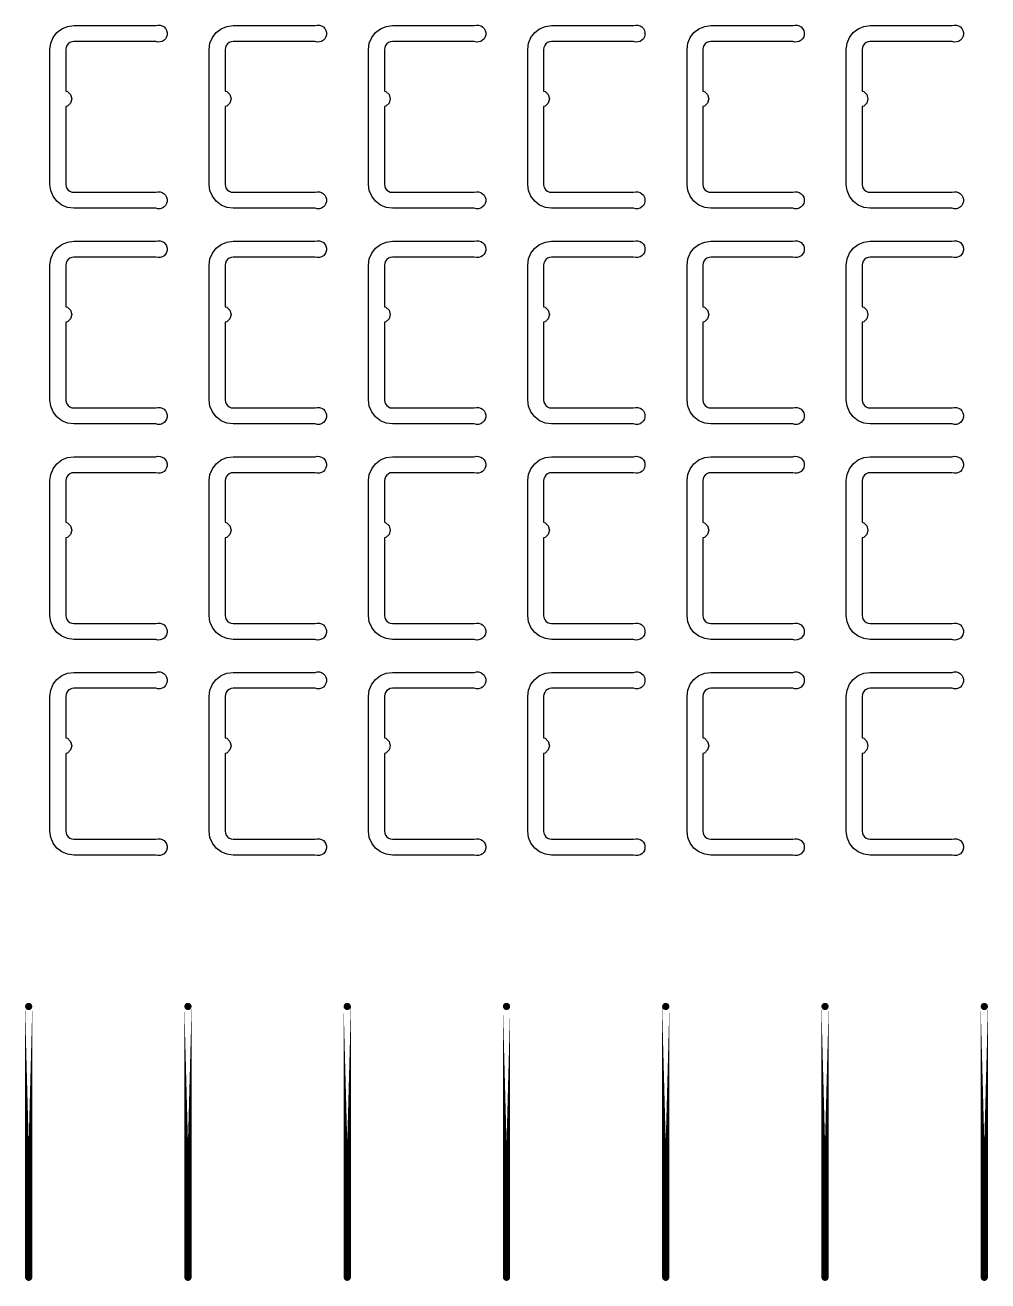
# Model space of a CAD drawing. Extents: x 11 to 212, y 11 to 212.
# Drawn here: x 132.34 to 143, y 46.96 to 60.87 of the extents above; entities that cross this region are included whole.
import ezdxf

# ---------------------------------------------------------------- set-up
doc = ezdxf.new("R2010")
doc.units = 0
doc.layers.get('0').update_dxf_attribs({"linetype": 'continuous'})
doc.layers.add('L4', color=7, linetype='continuous')

# ---------------------------------------------------------------- blocks, each defined once
blk = doc.blocks.new('cutlineendpoint')
at = {"const_width": 0.04}
blk.add_lwpolyline([(-0.02, 0, 1), (0.02, 0, 1)], format="xyb", close=True, dxfattribs=at)

msp = doc.modelspace()

# ---------------------------------------------------------------- linework, layer by layer
at = {"layer": 'L4'}
for points in [[(133.785, 59.018), (133.808, 59.023), (133.832, 59.022), (133.856, 59.016), (133.876, 59.003), (133.893, 58.986), (133.905, 58.965), (133.911, 58.941), (133.911, 58.917), (133.905, 58.894), (133.893, 58.873), (133.876, 58.856), (133.856, 58.843), (133.832, 58.836), (133.808, 58.836), (133.785, 58.841), (132.876, 58.841), (132.808, 58.85), (132.744, 58.877), (132.689, 58.919), (132.647, 58.974), (132.621, 59.037), (132.612, 59.106), (132.612, 60.6), (132.621, 60.669), (132.647, 60.732), (132.689, 60.787), (132.744, 60.829), (132.808, 60.856), (132.876, 60.865), (133.785, 60.865), (133.808, 60.87), (133.832, 60.869), (133.856, 60.863), (133.876, 60.85), (133.893, 60.833), (133.905, 60.812), (133.911, 60.789), (133.911, 60.764), (133.905, 60.741), (133.893, 60.72), (133.876, 60.703), (133.856, 60.69), (133.832, 60.684), (133.808, 60.683), (133.785, 60.688), (132.876, 60.688), (132.854, 60.685), (132.832, 60.676), (132.814, 60.662), (132.8, 60.644), (132.791, 60.623), (132.788, 60.6), (132.788, 60.139), (132.806, 60.134), (132.84, 60.1), (132.853, 60.053), (132.84, 60.006), (132.806, 59.971), (132.788, 59.967), (132.788, 59.106), (132.791, 59.083), (132.8, 59.062), (132.814, 59.043), (132.832, 59.029), (132.854, 59.021), (132.876, 59.018)], [(135.55, 59.018), (135.573, 59.023), (135.597, 59.022), (135.62, 59.016), (135.641, 59.003), (135.658, 58.986), (135.67, 58.965), (135.676, 58.941), (135.676, 58.917), (135.67, 58.894), (135.658, 58.873), (135.641, 58.856), (135.62, 58.843), (135.597, 58.836), (135.573, 58.836), (135.55, 58.841), (134.641, 58.841), (134.573, 58.85), (134.509, 58.877), (134.454, 58.919), (134.412, 58.974), (134.385, 59.037), (134.376, 59.106), (134.376, 60.6), (134.385, 60.669), (134.412, 60.732), (134.454, 60.787), (134.509, 60.829), (134.573, 60.856), (134.641, 60.865), (135.55, 60.865), (135.573, 60.87), (135.597, 60.869), (135.62, 60.863), (135.641, 60.85), (135.658, 60.833), (135.67, 60.812), (135.676, 60.789), (135.676, 60.764), (135.67, 60.741), (135.658, 60.72), (135.641, 60.703), (135.62, 60.69), (135.597, 60.684), (135.573, 60.683), (135.55, 60.688), (134.641, 60.688), (134.618, 60.685), (134.597, 60.676), (134.579, 60.662), (134.565, 60.644), (134.556, 60.623), (134.553, 60.6), (134.553, 60.139), (134.571, 60.134), (134.605, 60.1), (134.618, 60.053), (134.605, 60.006), (134.571, 59.971), (134.553, 59.967), (134.553, 59.106), (134.556, 59.083), (134.565, 59.062), (134.579, 59.043), (134.597, 59.029), (134.618, 59.021), (134.641, 59.018)], [(137.314, 59.018), (137.338, 59.023), (137.362, 59.022), (137.385, 59.016), (137.406, 59.003), (137.422, 58.986), (137.434, 58.965), (137.44, 58.941), (137.44, 58.917), (137.434, 58.894), (137.422, 58.873), (137.406, 58.856), (137.385, 58.843), (137.362, 58.836), (137.338, 58.836), (137.314, 58.841), (136.406, 58.841), (136.337, 58.85), (136.274, 58.877), (136.219, 58.919), (136.177, 58.974), (136.15, 59.037), (136.141, 59.106), (136.141, 60.6), (136.15, 60.669), (136.177, 60.732), (136.219, 60.787), (136.274, 60.829), (136.337, 60.856), (136.406, 60.865), (137.314, 60.865), (137.338, 60.87), (137.362, 60.869), (137.385, 60.863), (137.406, 60.85), (137.422, 60.833), (137.434, 60.812), (137.44, 60.789), (137.44, 60.764), (137.434, 60.741), (137.422, 60.72), (137.406, 60.703), (137.385, 60.69), (137.362, 60.684), (137.338, 60.683), (137.314, 60.688), (136.406, 60.688), (136.383, 60.685), (136.362, 60.676), (136.343, 60.662), (136.329, 60.644), (136.321, 60.623), (136.318, 60.6), (136.318, 60.139), (136.335, 60.134), (136.37, 60.1), (136.382, 60.053), (136.37, 60.006), (136.335, 59.971), (136.318, 59.967), (136.318, 59.106), (136.321, 59.083), (136.329, 59.062), (136.343, 59.043), (136.362, 59.029), (136.383, 59.021), (136.406, 59.018)], [(139.079, 59.018), (139.103, 59.023), (139.127, 59.022), (139.15, 59.016), (139.17, 59.003), (139.187, 58.986), (139.199, 58.965), (139.205, 58.941), (139.205, 58.917), (139.199, 58.894), (139.187, 58.873), (139.17, 58.856), (139.15, 58.843), (139.127, 58.836), (139.103, 58.836), (139.079, 58.841), (138.171, 58.841), (138.102, 58.85), (138.038, 58.877), (137.983, 58.919), (137.941, 58.974), (137.915, 59.037), (137.906, 59.106), (137.906, 60.6), (137.915, 60.669), (137.941, 60.732), (137.983, 60.787), (138.038, 60.829), (138.102, 60.856), (138.171, 60.865), (139.079, 60.865), (139.103, 60.87), (139.127, 60.869), (139.15, 60.863), (139.17, 60.85), (139.187, 60.833), (139.199, 60.812), (139.205, 60.789), (139.205, 60.764), (139.199, 60.741), (139.187, 60.72), (139.17, 60.703), (139.15, 60.69), (139.127, 60.684), (139.103, 60.683), (139.079, 60.688), (138.171, 60.688), (138.148, 60.685), (138.126, 60.676), (138.108, 60.662), (138.094, 60.644), (138.085, 60.623), (138.082, 60.6), (138.082, 60.139), (138.1, 60.134), (138.134, 60.1), (138.147, 60.053), (138.134, 60.006), (138.1, 59.971), (138.082, 59.967), (138.082, 59.106), (138.085, 59.083), (138.094, 59.062), (138.108, 59.043), (138.126, 59.029), (138.148, 59.021), (138.171, 59.018)], [(140.844, 59.018), (140.867, 59.023), (140.891, 59.022), (140.914, 59.016), (140.935, 59.003), (140.952, 58.986), (140.964, 58.965), (140.97, 58.941), (140.97, 58.917), (140.964, 58.894), (140.952, 58.873), (140.935, 58.856), (140.914, 58.843), (140.891, 58.836), (140.867, 58.836), (140.844, 58.841), (139.935, 58.841), (139.867, 58.85), (139.803, 58.877), (139.748, 58.919), (139.706, 58.974), (139.68, 59.037), (139.671, 59.106), (139.671, 60.6), (139.68, 60.669), (139.706, 60.732), (139.748, 60.787), (139.803, 60.829), (139.867, 60.856), (139.935, 60.865), (140.844, 60.865), (140.867, 60.87), (140.891, 60.869), (140.914, 60.863), (140.935, 60.85), (140.952, 60.833), (140.964, 60.812), (140.97, 60.789), (140.97, 60.764), (140.964, 60.741), (140.952, 60.72), (140.935, 60.703), (140.914, 60.69), (140.891, 60.684), (140.867, 60.683), (140.844, 60.688), (139.935, 60.688), (139.912, 60.685), (139.891, 60.676), (139.873, 60.662), (139.859, 60.644), (139.85, 60.623), (139.847, 60.6), (139.847, 60.139), (139.865, 60.134), (139.899, 60.1), (139.912, 60.053), (139.899, 60.006), (139.865, 59.971), (139.847, 59.967), (139.847, 59.106), (139.85, 59.083), (139.859, 59.062), (139.873, 59.043), (139.891, 59.029), (139.912, 59.021), (139.935, 59.018)], [(142.608, 59.018), (142.632, 59.023), (142.656, 59.022), (142.679, 59.016), (142.7, 59.003), (142.717, 58.986), (142.728, 58.965), (142.735, 58.941), (142.735, 58.917), (142.728, 58.894), (142.717, 58.873), (142.7, 58.856), (142.679, 58.843), (142.656, 58.836), (142.632, 58.836), (142.608, 58.841), (141.7, 58.841), (141.631, 58.85), (141.568, 58.877), (141.513, 58.919), (141.471, 58.974), (141.444, 59.037), (141.435, 59.106), (141.435, 60.6), (141.444, 60.669), (141.471, 60.732), (141.513, 60.787), (141.568, 60.829), (141.631, 60.856), (141.7, 60.865), (142.608, 60.865), (142.632, 60.87), (142.656, 60.869), (142.679, 60.863), (142.7, 60.85), (142.717, 60.833), (142.728, 60.812), (142.735, 60.789), (142.735, 60.764), (142.728, 60.741), (142.717, 60.72), (142.7, 60.703), (142.679, 60.69), (142.656, 60.684), (142.632, 60.683), (142.608, 60.688), (141.7, 60.688), (141.677, 60.685), (141.656, 60.676), (141.638, 60.662), (141.624, 60.644), (141.615, 60.623), (141.612, 60.6), (141.612, 60.139), (141.629, 60.134), (141.664, 60.1), (141.676, 60.053), (141.664, 60.006), (141.629, 59.971), (141.612, 59.967), (141.612, 59.106), (141.615, 59.083), (141.624, 59.062), (141.638, 59.043), (141.656, 59.029), (141.677, 59.021), (141.7, 59.018)], [(133.785, 56.629), (133.808, 56.635), (133.832, 56.634), (133.856, 56.627), (133.876, 56.615), (133.893, 56.598), (133.905, 56.577), (133.911, 56.553), (133.911, 56.529), (133.905, 56.506), (133.893, 56.485), (133.876, 56.468), (133.856, 56.455), (133.832, 56.448), (133.808, 56.448), (133.785, 56.453), (132.876, 56.453), (132.808, 56.462), (132.744, 56.488), (132.689, 56.53), (132.647, 56.585), (132.621, 56.649), (132.612, 56.718), (132.612, 58.212), (132.621, 58.28), (132.647, 58.344), (132.689, 58.399), (132.744, 58.441), (132.808, 58.467), (132.876, 58.476), (133.785, 58.476), (133.808, 58.482), (133.832, 58.481), (133.856, 58.474), (133.876, 58.462), (133.893, 58.445), (133.905, 58.424), (133.911, 58.4), (133.911, 58.376), (133.905, 58.353), (133.893, 58.332), (133.876, 58.315), (133.856, 58.302), (133.832, 58.295), (133.808, 58.295), (133.785, 58.3), (132.876, 58.3), (132.854, 58.297), (132.832, 58.288), (132.814, 58.274), (132.8, 58.256), (132.791, 58.235), (132.788, 58.212), (132.788, 57.751), (132.806, 57.746), (132.84, 57.712), (132.853, 57.665), (132.84, 57.618), (132.806, 57.583), (132.788, 57.578), (132.788, 56.718), (132.791, 56.695), (132.8, 56.674), (132.814, 56.655), (132.832, 56.641), (132.854, 56.632), (132.876, 56.629)], [(135.55, 56.629), (135.573, 56.635), (135.597, 56.634), (135.62, 56.627), (135.641, 56.615), (135.658, 56.598), (135.67, 56.577), (135.676, 56.553), (135.676, 56.529), (135.67, 56.506), (135.658, 56.485), (135.641, 56.468), (135.62, 56.455), (135.597, 56.448), (135.573, 56.448), (135.55, 56.453), (134.641, 56.453), (134.573, 56.462), (134.509, 56.488), (134.454, 56.53), (134.412, 56.585), (134.385, 56.649), (134.376, 56.718), (134.376, 58.212), (134.385, 58.28), (134.412, 58.344), (134.454, 58.399), (134.509, 58.441), (134.573, 58.467), (134.641, 58.476), (135.55, 58.476), (135.573, 58.482), (135.597, 58.481), (135.62, 58.474), (135.641, 58.462), (135.658, 58.445), (135.67, 58.424), (135.676, 58.4), (135.676, 58.376), (135.67, 58.353), (135.658, 58.332), (135.641, 58.315), (135.62, 58.302), (135.597, 58.295), (135.573, 58.295), (135.55, 58.3), (134.641, 58.3), (134.618, 58.297), (134.597, 58.288), (134.579, 58.274), (134.565, 58.256), (134.556, 58.235), (134.553, 58.212), (134.553, 57.751), (134.571, 57.746), (134.605, 57.712), (134.618, 57.665), (134.605, 57.618), (134.571, 57.583), (134.553, 57.578), (134.553, 56.718), (134.556, 56.695), (134.565, 56.674), (134.579, 56.655), (134.597, 56.641), (134.618, 56.632), (134.641, 56.629)], [(137.314, 56.629), (137.338, 56.635), (137.362, 56.634), (137.385, 56.627), (137.406, 56.615), (137.422, 56.598), (137.434, 56.577), (137.44, 56.553), (137.44, 56.529), (137.434, 56.506), (137.422, 56.485), (137.406, 56.468), (137.385, 56.455), (137.362, 56.448), (137.338, 56.448), (137.314, 56.453), (136.406, 56.453), (136.337, 56.462), (136.274, 56.488), (136.219, 56.53), (136.177, 56.585), (136.15, 56.649), (136.141, 56.718), (136.141, 58.212), (136.15, 58.28), (136.177, 58.344), (136.219, 58.399), (136.274, 58.441), (136.337, 58.467), (136.406, 58.476), (137.314, 58.476), (137.338, 58.482), (137.362, 58.481), (137.385, 58.474), (137.406, 58.462), (137.422, 58.445), (137.434, 58.424), (137.44, 58.4), (137.44, 58.376), (137.434, 58.353), (137.422, 58.332), (137.406, 58.315), (137.385, 58.302), (137.362, 58.295), (137.338, 58.295), (137.314, 58.3), (136.406, 58.3), (136.383, 58.297), (136.362, 58.288), (136.343, 58.274), (136.329, 58.256), (136.321, 58.235), (136.318, 58.212), (136.318, 57.751), (136.335, 57.746), (136.37, 57.712), (136.382, 57.665), (136.37, 57.618), (136.335, 57.583), (136.318, 57.578), (136.318, 56.718), (136.321, 56.695), (136.329, 56.674), (136.343, 56.655), (136.362, 56.641), (136.383, 56.632), (136.406, 56.629)], [(139.079, 56.629), (139.103, 56.635), (139.127, 56.634), (139.15, 56.627), (139.17, 56.615), (139.187, 56.598), (139.199, 56.577), (139.205, 56.553), (139.205, 56.529), (139.199, 56.506), (139.187, 56.485), (139.17, 56.468), (139.15, 56.455), (139.127, 56.448), (139.103, 56.448), (139.079, 56.453), (138.171, 56.453), (138.102, 56.462), (138.038, 56.488), (137.983, 56.53), (137.941, 56.585), (137.915, 56.649), (137.906, 56.718), (137.906, 58.212), (137.915, 58.28), (137.941, 58.344), (137.983, 58.399), (138.038, 58.441), (138.102, 58.467), (138.171, 58.476), (139.079, 58.476), (139.103, 58.482), (139.127, 58.481), (139.15, 58.474), (139.17, 58.462), (139.187, 58.445), (139.199, 58.424), (139.205, 58.4), (139.205, 58.376), (139.199, 58.353), (139.187, 58.332), (139.17, 58.315), (139.15, 58.302), (139.127, 58.295), (139.103, 58.295), (139.079, 58.3), (138.171, 58.3), (138.148, 58.297), (138.126, 58.288), (138.108, 58.274), (138.094, 58.256), (138.085, 58.235), (138.082, 58.212), (138.082, 57.751), (138.1, 57.746), (138.134, 57.712), (138.147, 57.665), (138.134, 57.618), (138.1, 57.583), (138.082, 57.578), (138.082, 56.718), (138.085, 56.695), (138.094, 56.674), (138.108, 56.655), (138.126, 56.641), (138.148, 56.632), (138.171, 56.629)], [(140.844, 56.629), (140.867, 56.635), (140.891, 56.634), (140.914, 56.627), (140.935, 56.615), (140.952, 56.598), (140.964, 56.577), (140.97, 56.553), (140.97, 56.529), (140.964, 56.506), (140.952, 56.485), (140.935, 56.468), (140.914, 56.455), (140.891, 56.448), (140.867, 56.448), (140.844, 56.453), (139.935, 56.453), (139.867, 56.462), (139.803, 56.488), (139.748, 56.53), (139.706, 56.585), (139.68, 56.649), (139.671, 56.718), (139.671, 58.212), (139.68, 58.28), (139.706, 58.344), (139.748, 58.399), (139.803, 58.441), (139.867, 58.467), (139.935, 58.476), (140.844, 58.476), (140.867, 58.482), (140.891, 58.481), (140.914, 58.474), (140.935, 58.462), (140.952, 58.445), (140.964, 58.424), (140.97, 58.4), (140.97, 58.376), (140.964, 58.353), (140.952, 58.332), (140.935, 58.315), (140.914, 58.302), (140.891, 58.295), (140.867, 58.295), (140.844, 58.3), (139.935, 58.3), (139.912, 58.297), (139.891, 58.288), (139.873, 58.274), (139.859, 58.256), (139.85, 58.235), (139.847, 58.212), (139.847, 57.751), (139.865, 57.746), (139.899, 57.712), (139.912, 57.665), (139.899, 57.618), (139.865, 57.583), (139.847, 57.578), (139.847, 56.718), (139.85, 56.695), (139.859, 56.674), (139.873, 56.655), (139.891, 56.641), (139.912, 56.632), (139.935, 56.629)], [(142.608, 56.629), (142.632, 56.635), (142.656, 56.634), (142.679, 56.627), (142.7, 56.615), (142.717, 56.598), (142.728, 56.577), (142.735, 56.553), (142.735, 56.529), (142.728, 56.506), (142.717, 56.485), (142.7, 56.468), (142.679, 56.455), (142.656, 56.448), (142.632, 56.448), (142.608, 56.453), (141.7, 56.453), (141.631, 56.462), (141.568, 56.488), (141.513, 56.53), (141.471, 56.585), (141.444, 56.649), (141.435, 56.718), (141.435, 58.212), (141.444, 58.28), (141.471, 58.344), (141.513, 58.399), (141.568, 58.441), (141.631, 58.467), (141.7, 58.476), (142.608, 58.476), (142.632, 58.482), (142.656, 58.481), (142.679, 58.474), (142.7, 58.462), (142.717, 58.445), (142.728, 58.424), (142.735, 58.4), (142.735, 58.376), (142.728, 58.353), (142.717, 58.332), (142.7, 58.315), (142.679, 58.302), (142.656, 58.295), (142.632, 58.295), (142.608, 58.3), (141.7, 58.3), (141.677, 58.297), (141.656, 58.288), (141.638, 58.274), (141.624, 58.256), (141.615, 58.235), (141.612, 58.212), (141.612, 57.751), (141.629, 57.746), (141.664, 57.712), (141.676, 57.665), (141.664, 57.618), (141.629, 57.583), (141.612, 57.578), (141.612, 56.718), (141.615, 56.695), (141.624, 56.674), (141.638, 56.655), (141.656, 56.641), (141.677, 56.632), (141.7, 56.629)], [(133.785, 54.241), (133.808, 54.247), (133.832, 54.246), (133.856, 54.239), (133.876, 54.227), (133.893, 54.209), (133.905, 54.188), (133.911, 54.165), (133.911, 54.141), (133.905, 54.118), (133.893, 54.097), (133.876, 54.079), (133.856, 54.067), (133.832, 54.06), (133.808, 54.059), (133.785, 54.065), (132.876, 54.065), (132.808, 54.074), (132.744, 54.1), (132.689, 54.142), (132.647, 54.197), (132.621, 54.261), (132.612, 54.329), (132.612, 55.824), (132.621, 55.892), (132.647, 55.956), (132.689, 56.011), (132.744, 56.053), (132.808, 56.079), (132.876, 56.088), (133.785, 56.088), (133.808, 56.094), (133.832, 56.093), (133.856, 56.086), (133.876, 56.074), (133.893, 56.056), (133.905, 56.035), (133.911, 56.012), (133.911, 55.988), (133.905, 55.965), (133.893, 55.944), (133.876, 55.926), (133.856, 55.914), (133.832, 55.907), (133.808, 55.906), (133.785, 55.912), (132.876, 55.912), (132.854, 55.909), (132.832, 55.9), (132.814, 55.886), (132.8, 55.868), (132.791, 55.846), (132.788, 55.824), (132.788, 55.363), (132.806, 55.358), (132.84, 55.324), (132.853, 55.276), (132.84, 55.229), (132.806, 55.195), (132.788, 55.19), (132.788, 54.329), (132.791, 54.307), (132.8, 54.285), (132.814, 54.267), (132.832, 54.253), (132.854, 54.244), (132.876, 54.241)], [(135.55, 54.241), (135.573, 54.247), (135.597, 54.246), (135.62, 54.239), (135.641, 54.227), (135.658, 54.209), (135.67, 54.188), (135.676, 54.165), (135.676, 54.141), (135.67, 54.118), (135.658, 54.097), (135.641, 54.079), (135.62, 54.067), (135.597, 54.06), (135.573, 54.059), (135.55, 54.065), (134.641, 54.065), (134.573, 54.074), (134.509, 54.1), (134.454, 54.142), (134.412, 54.197), (134.385, 54.261), (134.376, 54.329), (134.376, 55.824), (134.385, 55.892), (134.412, 55.956), (134.454, 56.011), (134.509, 56.053), (134.573, 56.079), (134.641, 56.088), (135.55, 56.088), (135.573, 56.094), (135.597, 56.093), (135.62, 56.086), (135.641, 56.074), (135.658, 56.056), (135.67, 56.035), (135.676, 56.012), (135.676, 55.988), (135.67, 55.965), (135.658, 55.944), (135.641, 55.926), (135.62, 55.914), (135.597, 55.907), (135.573, 55.906), (135.55, 55.912), (134.641, 55.912), (134.618, 55.909), (134.597, 55.9), (134.579, 55.886), (134.565, 55.868), (134.556, 55.846), (134.553, 55.824), (134.553, 55.363), (134.571, 55.358), (134.605, 55.324), (134.618, 55.276), (134.605, 55.229), (134.571, 55.195), (134.553, 55.19), (134.553, 54.329), (134.556, 54.307), (134.565, 54.285), (134.579, 54.267), (134.597, 54.253), (134.618, 54.244), (134.641, 54.241)], [(137.314, 54.241), (137.338, 54.247), (137.362, 54.246), (137.385, 54.239), (137.406, 54.227), (137.422, 54.209), (137.434, 54.188), (137.44, 54.165), (137.44, 54.141), (137.434, 54.118), (137.422, 54.097), (137.406, 54.079), (137.385, 54.067), (137.362, 54.06), (137.338, 54.059), (137.314, 54.065), (136.406, 54.065), (136.337, 54.074), (136.274, 54.1), (136.219, 54.142), (136.177, 54.197), (136.15, 54.261), (136.141, 54.329), (136.141, 55.824), (136.15, 55.892), (136.177, 55.956), (136.219, 56.011), (136.274, 56.053), (136.337, 56.079), (136.406, 56.088), (137.314, 56.088), (137.338, 56.094), (137.362, 56.093), (137.385, 56.086), (137.406, 56.074), (137.422, 56.056), (137.434, 56.035), (137.44, 56.012), (137.44, 55.988), (137.434, 55.965), (137.422, 55.944), (137.406, 55.926), (137.385, 55.914), (137.362, 55.907), (137.338, 55.906), (137.314, 55.912), (136.406, 55.912), (136.383, 55.909), (136.362, 55.9), (136.343, 55.886), (136.329, 55.868), (136.321, 55.846), (136.318, 55.824), (136.318, 55.363), (136.335, 55.358), (136.37, 55.324), (136.382, 55.276), (136.37, 55.229), (136.335, 55.195), (136.318, 55.19), (136.318, 54.329), (136.321, 54.307), (136.329, 54.285), (136.343, 54.267), (136.362, 54.253), (136.383, 54.244), (136.406, 54.241)], [(139.079, 54.241), (139.103, 54.247), (139.127, 54.246), (139.15, 54.239), (139.17, 54.227), (139.187, 54.209), (139.199, 54.188), (139.205, 54.165), (139.205, 54.141), (139.199, 54.118), (139.187, 54.097), (139.17, 54.079), (139.15, 54.067), (139.127, 54.06), (139.103, 54.059), (139.079, 54.065), (138.171, 54.065), (138.102, 54.074), (138.038, 54.1), (137.983, 54.142), (137.941, 54.197), (137.915, 54.261), (137.906, 54.329), (137.906, 55.824), (137.915, 55.892), (137.941, 55.956), (137.983, 56.011), (138.038, 56.053), (138.102, 56.079), (138.171, 56.088), (139.079, 56.088), (139.103, 56.094), (139.127, 56.093), (139.15, 56.086), (139.17, 56.074), (139.187, 56.056), (139.199, 56.035), (139.205, 56.012), (139.205, 55.988), (139.199, 55.965), (139.187, 55.944), (139.17, 55.926), (139.15, 55.914), (139.127, 55.907), (139.103, 55.906), (139.079, 55.912), (138.171, 55.912), (138.148, 55.909), (138.126, 55.9), (138.108, 55.886), (138.094, 55.868), (138.085, 55.846), (138.082, 55.824), (138.082, 55.363), (138.1, 55.358), (138.134, 55.324), (138.147, 55.276), (138.134, 55.229), (138.1, 55.195), (138.082, 55.19), (138.082, 54.329), (138.085, 54.307), (138.094, 54.285), (138.108, 54.267), (138.126, 54.253), (138.148, 54.244), (138.171, 54.241)], [(140.844, 54.241), (140.867, 54.247), (140.891, 54.246), (140.914, 54.239), (140.935, 54.227), (140.952, 54.209), (140.964, 54.188), (140.97, 54.165), (140.97, 54.141), (140.964, 54.118), (140.952, 54.097), (140.935, 54.079), (140.914, 54.067), (140.891, 54.06), (140.867, 54.059), (140.844, 54.065), (139.935, 54.065), (139.867, 54.074), (139.803, 54.1), (139.748, 54.142), (139.706, 54.197), (139.68, 54.261), (139.671, 54.329), (139.671, 55.824), (139.68, 55.892), (139.706, 55.956), (139.748, 56.011), (139.803, 56.053), (139.867, 56.079), (139.935, 56.088), (140.844, 56.088), (140.867, 56.094), (140.891, 56.093), (140.914, 56.086), (140.935, 56.074), (140.952, 56.056), (140.964, 56.035), (140.97, 56.012), (140.97, 55.988), (140.964, 55.965), (140.952, 55.944), (140.935, 55.926), (140.914, 55.914), (140.891, 55.907), (140.867, 55.906), (140.844, 55.912), (139.935, 55.912), (139.912, 55.909), (139.891, 55.9), (139.873, 55.886), (139.859, 55.868), (139.85, 55.846), (139.847, 55.824), (139.847, 55.363), (139.865, 55.358), (139.899, 55.324), (139.912, 55.276), (139.899, 55.229), (139.865, 55.195), (139.847, 55.19), (139.847, 54.329), (139.85, 54.307), (139.859, 54.285), (139.873, 54.267), (139.891, 54.253), (139.912, 54.244), (139.935, 54.241)], [(142.608, 54.241), (142.632, 54.247), (142.656, 54.246), (142.679, 54.239), (142.7, 54.227), (142.717, 54.209), (142.728, 54.188), (142.735, 54.165), (142.735, 54.141), (142.728, 54.118), (142.717, 54.097), (142.7, 54.079), (142.679, 54.067), (142.656, 54.06), (142.632, 54.059), (142.608, 54.065), (141.7, 54.065), (141.631, 54.074), (141.568, 54.1), (141.513, 54.142), (141.471, 54.197), (141.444, 54.261), (141.435, 54.329), (141.435, 55.824), (141.444, 55.892), (141.471, 55.956), (141.513, 56.011), (141.568, 56.053), (141.631, 56.079), (141.7, 56.088), (142.608, 56.088), (142.632, 56.094), (142.656, 56.093), (142.679, 56.086), (142.7, 56.074), (142.717, 56.056), (142.728, 56.035), (142.735, 56.012), (142.735, 55.988), (142.728, 55.965), (142.717, 55.944), (142.7, 55.926), (142.679, 55.914), (142.656, 55.907), (142.632, 55.906), (142.608, 55.912), (141.7, 55.912), (141.677, 55.909), (141.656, 55.9), (141.638, 55.886), (141.624, 55.868), (141.615, 55.846), (141.612, 55.824), (141.612, 55.363), (141.629, 55.358), (141.664, 55.324), (141.676, 55.276), (141.664, 55.229), (141.629, 55.195), (141.612, 55.19), (141.612, 54.329), (141.615, 54.307), (141.624, 54.285), (141.638, 54.267), (141.656, 54.253), (141.677, 54.244), (141.7, 54.241)], [(133.785, 51.853), (133.808, 51.858), (133.832, 51.858), (133.856, 51.851), (133.876, 51.838), (133.893, 51.821), (133.905, 51.8), (133.911, 51.777), (133.911, 51.753), (133.905, 51.729), (133.893, 51.708), (133.876, 51.691), (133.856, 51.679), (133.832, 51.672), (133.808, 51.671), (133.785, 51.676), (132.876, 51.676), (132.808, 51.685), (132.744, 51.712), (132.689, 51.754), (132.647, 51.809), (132.621, 51.873), (132.612, 51.941), (132.612, 53.435), (132.621, 53.504), (132.647, 53.568), (132.689, 53.622), (132.744, 53.665), (132.808, 53.691), (132.876, 53.7), (133.785, 53.7), (133.808, 53.705), (133.832, 53.705), (133.856, 53.698), (133.876, 53.685), (133.893, 53.668), (133.905, 53.647), (133.911, 53.624), (133.911, 53.6), (133.905, 53.576), (133.893, 53.555), (133.876, 53.538), (133.856, 53.526), (133.832, 53.519), (133.808, 53.518), (133.785, 53.524), (132.876, 53.524), (132.854, 53.521), (132.832, 53.512), (132.814, 53.498), (132.8, 53.479), (132.791, 53.458), (132.788, 53.435), (132.788, 52.974), (132.806, 52.97), (132.84, 52.935), (132.853, 52.888), (132.84, 52.841), (132.806, 52.807), (132.788, 52.802), (132.788, 51.941), (132.791, 51.918), (132.8, 51.897), (132.814, 51.879), (132.832, 51.865), (132.854, 51.856), (132.876, 51.853)], [(135.55, 51.853), (135.573, 51.858), (135.597, 51.858), (135.62, 51.851), (135.641, 51.838), (135.658, 51.821), (135.67, 51.8), (135.676, 51.777), (135.676, 51.753), (135.67, 51.729), (135.658, 51.708), (135.641, 51.691), (135.62, 51.679), (135.597, 51.672), (135.573, 51.671), (135.55, 51.676), (134.641, 51.676), (134.573, 51.685), (134.509, 51.712), (134.454, 51.754), (134.412, 51.809), (134.385, 51.873), (134.376, 51.941), (134.376, 53.435), (134.385, 53.504), (134.412, 53.568), (134.454, 53.622), (134.509, 53.665), (134.573, 53.691), (134.641, 53.7), (135.55, 53.7), (135.573, 53.705), (135.597, 53.705), (135.62, 53.698), (135.641, 53.685), (135.658, 53.668), (135.67, 53.647), (135.676, 53.624), (135.676, 53.6), (135.67, 53.576), (135.658, 53.555), (135.641, 53.538), (135.62, 53.526), (135.597, 53.519), (135.573, 53.518), (135.55, 53.524), (134.641, 53.524), (134.618, 53.521), (134.597, 53.512), (134.579, 53.498), (134.565, 53.479), (134.556, 53.458), (134.553, 53.435), (134.553, 52.974), (134.571, 52.97), (134.605, 52.935), (134.618, 52.888), (134.605, 52.841), (134.571, 52.807), (134.553, 52.802), (134.553, 51.941), (134.556, 51.918), (134.565, 51.897), (134.579, 51.879), (134.597, 51.865), (134.618, 51.856), (134.641, 51.853)], [(137.314, 51.853), (137.338, 51.858), (137.362, 51.858), (137.385, 51.851), (137.406, 51.838), (137.422, 51.821), (137.434, 51.8), (137.44, 51.777), (137.44, 51.753), (137.434, 51.729), (137.422, 51.708), (137.406, 51.691), (137.385, 51.679), (137.362, 51.672), (137.338, 51.671), (137.314, 51.676), (136.406, 51.676), (136.337, 51.685), (136.274, 51.712), (136.219, 51.754), (136.177, 51.809), (136.15, 51.873), (136.141, 51.941), (136.141, 53.435), (136.15, 53.504), (136.177, 53.568), (136.219, 53.622), (136.274, 53.665), (136.337, 53.691), (136.406, 53.7), (137.314, 53.7), (137.338, 53.705), (137.362, 53.705), (137.385, 53.698), (137.406, 53.685), (137.422, 53.668), (137.434, 53.647), (137.44, 53.624), (137.44, 53.6), (137.434, 53.576), (137.422, 53.555), (137.406, 53.538), (137.385, 53.526), (137.362, 53.519), (137.338, 53.518), (137.314, 53.524), (136.406, 53.524), (136.383, 53.521), (136.362, 53.512), (136.343, 53.498), (136.329, 53.479), (136.321, 53.458), (136.318, 53.435), (136.318, 52.974), (136.335, 52.97), (136.37, 52.935), (136.382, 52.888), (136.37, 52.841), (136.335, 52.807), (136.318, 52.802), (136.318, 51.941), (136.321, 51.918), (136.329, 51.897), (136.343, 51.879), (136.362, 51.865), (136.383, 51.856), (136.406, 51.853)], [(139.079, 51.853), (139.103, 51.858), (139.127, 51.858), (139.15, 51.851), (139.17, 51.838), (139.187, 51.821), (139.199, 51.8), (139.205, 51.777), (139.205, 51.753), (139.199, 51.729), (139.187, 51.708), (139.17, 51.691), (139.15, 51.679), (139.127, 51.672), (139.103, 51.671), (139.079, 51.676), (138.171, 51.676), (138.102, 51.685), (138.038, 51.712), (137.983, 51.754), (137.941, 51.809), (137.915, 51.873), (137.906, 51.941), (137.906, 53.435), (137.915, 53.504), (137.941, 53.568), (137.983, 53.622), (138.038, 53.665), (138.102, 53.691), (138.171, 53.7), (139.079, 53.7), (139.103, 53.705), (139.127, 53.705), (139.15, 53.698), (139.17, 53.685), (139.187, 53.668), (139.199, 53.647), (139.205, 53.624), (139.205, 53.6), (139.199, 53.576), (139.187, 53.555), (139.17, 53.538), (139.15, 53.526), (139.127, 53.519), (139.103, 53.518), (139.079, 53.524), (138.171, 53.524), (138.148, 53.521), (138.126, 53.512), (138.108, 53.498), (138.094, 53.479), (138.085, 53.458), (138.082, 53.435), (138.082, 52.974), (138.1, 52.97), (138.134, 52.935), (138.147, 52.888), (138.134, 52.841), (138.1, 52.807), (138.082, 52.802), (138.082, 51.941), (138.085, 51.918), (138.094, 51.897), (138.108, 51.879), (138.126, 51.865), (138.148, 51.856), (138.171, 51.853)], [(140.844, 51.853), (140.867, 51.858), (140.891, 51.858), (140.914, 51.851), (140.935, 51.838), (140.952, 51.821), (140.964, 51.8), (140.97, 51.777), (140.97, 51.753), (140.964, 51.729), (140.952, 51.708), (140.935, 51.691), (140.914, 51.679), (140.891, 51.672), (140.867, 51.671), (140.844, 51.676), (139.935, 51.676), (139.867, 51.685), (139.803, 51.712), (139.748, 51.754), (139.706, 51.809), (139.68, 51.873), (139.671, 51.941), (139.671, 53.435), (139.68, 53.504), (139.706, 53.568), (139.748, 53.622), (139.803, 53.665), (139.867, 53.691), (139.935, 53.7), (140.844, 53.7), (140.867, 53.705), (140.891, 53.705), (140.914, 53.698), (140.935, 53.685), (140.952, 53.668), (140.964, 53.647), (140.97, 53.624), (140.97, 53.6), (140.964, 53.576), (140.952, 53.555), (140.935, 53.538), (140.914, 53.526), (140.891, 53.519), (140.867, 53.518), (140.844, 53.524), (139.935, 53.524), (139.912, 53.521), (139.891, 53.512), (139.873, 53.498), (139.859, 53.479), (139.85, 53.458), (139.847, 53.435), (139.847, 52.974), (139.865, 52.97), (139.899, 52.935), (139.912, 52.888), (139.899, 52.841), (139.865, 52.807), (139.847, 52.802), (139.847, 51.941), (139.85, 51.918), (139.859, 51.897), (139.873, 51.879), (139.891, 51.865), (139.912, 51.856), (139.935, 51.853)], [(142.608, 51.853), (142.632, 51.858), (142.656, 51.858), (142.679, 51.851), (142.7, 51.838), (142.717, 51.821), (142.728, 51.8), (142.735, 51.777), (142.735, 51.753), (142.728, 51.729), (142.717, 51.708), (142.7, 51.691), (142.679, 51.679), (142.656, 51.672), (142.632, 51.671), (142.608, 51.676), (141.7, 51.676), (141.631, 51.685), (141.568, 51.712), (141.513, 51.754), (141.471, 51.809), (141.444, 51.873), (141.435, 51.941), (141.435, 53.435), (141.444, 53.504), (141.471, 53.568), (141.513, 53.622), (141.568, 53.665), (141.631, 53.691), (141.7, 53.7), (142.608, 53.7), (142.632, 53.705), (142.656, 53.705), (142.679, 53.698), (142.7, 53.685), (142.717, 53.668), (142.728, 53.647), (142.735, 53.624), (142.735, 53.6), (142.728, 53.576), (142.717, 53.555), (142.7, 53.538), (142.679, 53.526), (142.656, 53.519), (142.632, 53.518), (142.608, 53.524), (141.7, 53.524), (141.677, 53.521), (141.656, 53.512), (141.638, 53.498), (141.624, 53.479), (141.615, 53.458), (141.612, 53.435), (141.612, 52.974), (141.629, 52.97), (141.664, 52.935), (141.676, 52.888), (141.664, 52.841), (141.629, 52.807), (141.612, 52.802), (141.612, 51.941), (141.615, 51.918), (141.624, 51.897), (141.638, 51.879), (141.656, 51.865), (141.677, 51.856), (141.7, 51.853)]]:
    msp.add_lwpolyline(points, close=True, dxfattribs=at)
at = {"layer": 'L4', "const_width": 0.08}
for points in [[(132.376, 50), (132.376, 47)], [(134.141, 50), (134.141, 47)], [(135.906, 50), (135.906, 47)], [(137.671, 50), (137.671, 47)], [(139.435, 50), (139.435, 47)], [(141.2, 50), (141.2, 47)], [(142.965, 50), (142.965, 47)]]:
    msp.add_lwpolyline(points, close=True, dxfattribs=at)

# ---------------------------------------------------------------- block references
at = {"layer": 'L4'}
for p in [(132.376, 50), (134.141, 50), (135.906, 50), (137.671, 50), (139.435, 50), (141.2, 50), (142.965, 50), (132.376, 47), (134.141, 47), (135.906, 47), (137.671, 47), (139.435, 47), (141.2, 47), (142.965, 47)]:
    msp.add_blockref('cutlineendpoint', p, dxfattribs=at)

doc.saveas('drawing.dxf')
